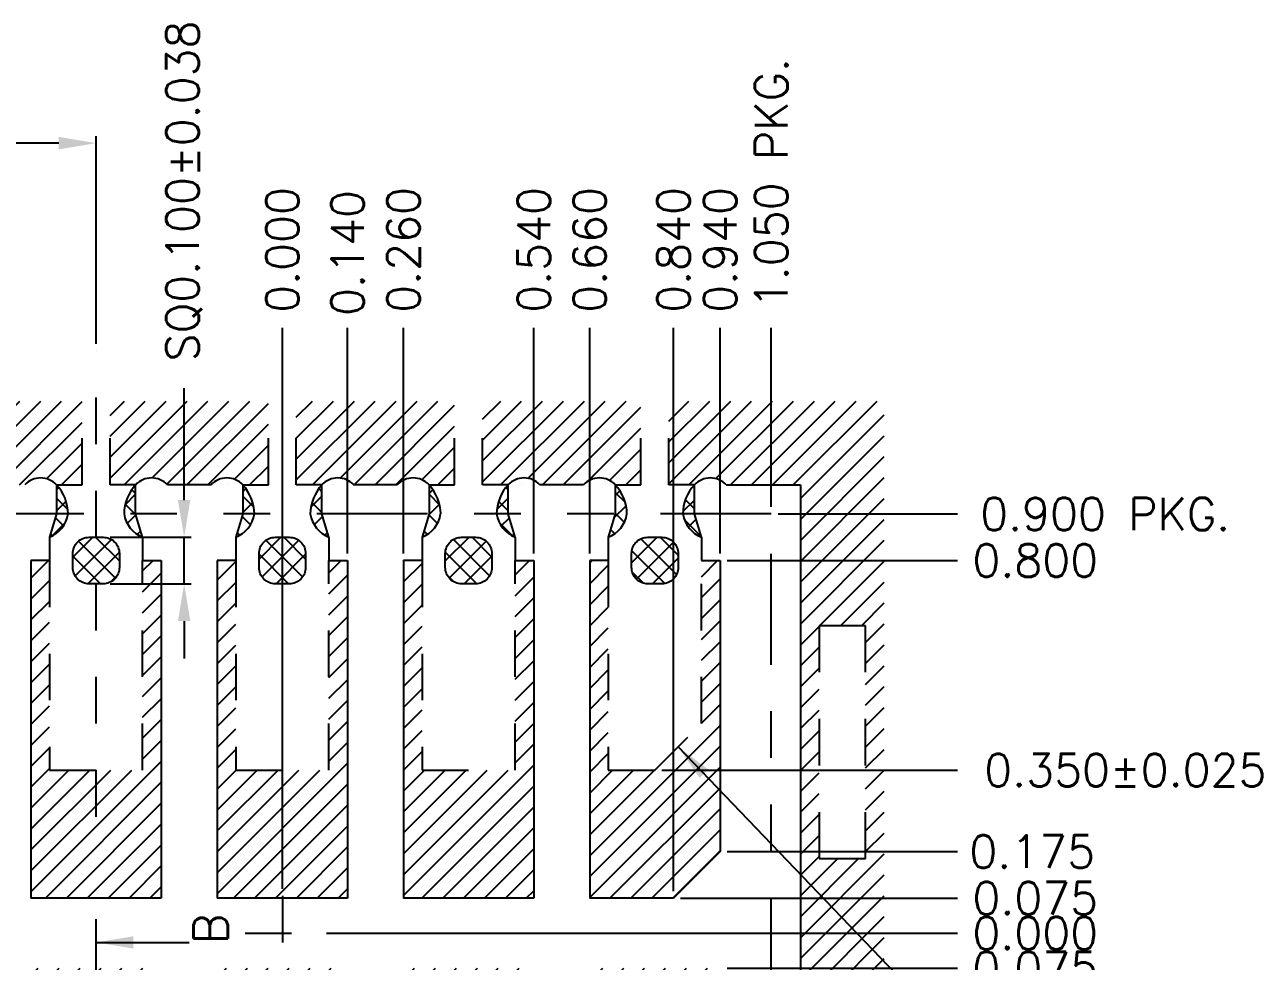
# Model space of a CAD drawing. Header units: millimetres. Extents: x 425.45 to 434.26, y 108.17 to 113.8.
# Drawn here: x 427.497 to 430.155, y 111.156 to 113.167 of the extents above; entities that cross this region are included whole.
import ezdxf

# ---------------------------------------------------------------- set-up
doc = ezdxf.new("R2010")
doc.units = ezdxf.units.MM
doc.header["$LTSCALE"] = 0.5
doc.header["$PDMODE"] = 98
for name, pattern in [('CENTER', [50.8, 31.75, -6.35, 6.35, -6.35]), ('HIDDEN', [0.375, 0.25, -0.125]), ('PHANTOM2', [31.75, 15.875, -3.175, 3.175, -3.175, 3.175, -3.175])]:
    doc.linetypes.add(name, pattern=pattern)
for name, color, linetype in [('BTM', 7, 'HIDDEN'), ('CEN', 2, 'CENTER'), ('DIM', 3, 'Continuous'), ('HEB', 4, 'Continuous'), ('HET', 6, 'Continuous'), ('PKG', 1, 'PHANTOM2')]:
    doc.layers.add(name, color=color, linetype=linetype)
doc.styles.add('ADESK1', font='romans', dxfattribs={"bigfont": 'AllInOneBig.shx'})
doc.styles.add('SIMPLEX', font='simplex.shx', dxfattribs={"bigfont": 'AllInOneBig.shx'})
doc.dimstyles.new('Standard3', dxfattribs={"dimtxt": 0.08, "dimasz": 0.08, "dimexe": 0.027, "dimexo": 0.027, "dimgap": 0.027, "dimtad": 1, "dimdec": 3, "dimlfac": 1.6, "dimrnd": 0.0005, "dimzin": 1, "dimtxsty": 'SIMPLEX', "dimcen": 0.1905, "dimclrd": 256, "dimclre": 256, "dimclrt": 256, "dimazin": 3, "dimtp": 0.03, "dimtm": 0.03, "dimtfac": 0.8, "dimtdec": 3, "dimtmove": 0, "dimatfit": 3, "dimfxl": 0.05, "dimlwd": -1, "dimlwe": -1})
doc.dimstyles.new('Standard4', dxfattribs={"dimtxt": 0.07, "dimasz": 0.08, "dimexe": 0.015, "dimexo": 0.015, "dimgap": 0.027, "dimtad": 1, "dimdec": 3, "dimrnd": 0.0005, "dimzin": 1, "dimtxsty": 'SIMPLEX', "dimcen": 0.1905, "dimclrd": 256, "dimclre": 256, "dimclrt": 256, "dimazin": 3, "dimtp": 0.03, "dimtm": 0.05, "dimtfac": 0.8, "dimtdec": 3, "dimtmove": 0, "dimatfit": 3, "dimfxl": 0.05, "dimtzin": 4, "dimlwd": -1, "dimlwe": -1})

# ---------------------------------------------------------------- blocks, each defined once
blk = doc.blocks.new('*D146')
at = {"layer": 'Defpoints', "color": 0, "ltscale": 0.1, "transparency": 16777216}
for p in [(428.0502, 111.2165), (428.1302, 111.2165), (429.5002, 111.2165)]:
    blk.add_point(p, dxfattribs=at)
at = {"layer": 'DIM', "linetype": 'ByBlock', "ltscale": 0.1, "transparency": 16777216}
blk.add_line((428.1452, 111.2165), (429.5002, 111.2165), dxfattribs=at)
at = {"layer": 'DIM', "ltscale": 0.1, "transparency": 16777216, "insert": (429.6672, 111.2165), "char_height": 0.07, "attachment_point": 5, "style": 'SIMPLEX'}
blk.add_mtext('\\A1;0.000', dxfattribs=at)
blk = doc.blocks.new('*D147')
at = {"layer": 'Defpoints', "color": 0, "ltscale": 0.1, "transparency": 16777216}
for p in [(428.0502, 112.5165), (428.0502, 111.2965), (428.0502, 111.2165)]:
    blk.add_point(p, dxfattribs=at)
at = {"layer": 'DIM', "linetype": 'ByBlock', "ltscale": 0.1, "transparency": 16777216}
blk.add_line((428.0502, 111.3115), (428.0502, 112.5165), dxfattribs=at)
at = {"layer": 'DIM', "ltscale": 0.1, "transparency": 16777216, "insert": (428.0502, 112.6835), "char_height": 0.07, "attachment_point": 5, "rotation": 90, "style": 'SIMPLEX'}
blk.add_mtext('\\A1;0.000', dxfattribs=at)
blk = doc.blocks.new('*D148')
at = {"layer": 'Defpoints', "color": 0, "transparency": 16777216}
for p in [(429.1002, 112.1165), (429.5002, 112.1165), (428.0502, 111.2165)]:
    blk.add_point(p, dxfattribs=at)
at = {"layer": 'DIM', "linetype": 'ByBlock', "transparency": 16777216}
blk.add_line((429.1152, 112.1165), (429.5002, 112.1165), dxfattribs=at)
at = {"layer": 'DIM', "color": 1, "transparency": 16777216, "insert": (429.8172, 112.1165), "char_height": 0.07, "attachment_point": 5, "style": 'SIMPLEX'}
blk.add_mtext('\\A1;0.900 PKG.', dxfattribs=at)
blk = doc.blocks.new('*D136')
at = {"layer": 'Defpoints', "color": 0, "transparency": 16777216}
for p in [(429.1002, 112.5165), (429.1002, 112.1165), (428.0502, 111.2165)]:
    blk.add_point(p, dxfattribs=at)
at = {"layer": 'DIM', "linetype": 'ByBlock', "transparency": 16777216}
blk.add_line((429.1002, 112.1315), (429.1002, 112.5165), dxfattribs=at)
at = {"layer": 'DIM', "color": 1, "transparency": 16777216, "insert": (429.1002, 112.8269), "char_height": 0.07, "attachment_point": 5, "rotation": 90, "style": 'SIMPLEX'}
blk.add_mtext('\\A1;1.050 PKG.', dxfattribs=at)
blk = doc.blocks.new('*D149')
at = {"layer": 'Defpoints', "color": 0, "ltscale": 0.1, "transparency": 16777216}
for p in [(428.9902, 111.3915), (429.5002, 111.3915), (428.0502, 111.2165)]:
    blk.add_point(p, dxfattribs=at)
at = {"layer": 'DIM', "linetype": 'ByBlock', "ltscale": 0.1, "transparency": 16777216}
blk.add_line((429.0052, 111.3915), (429.5002, 111.3915), dxfattribs=at)
at = {"layer": 'DIM', "ltscale": 0.1, "transparency": 16777216, "insert": (429.6605, 111.3915), "char_height": 0.07, "attachment_point": 5, "style": 'SIMPLEX'}
blk.add_mtext('\\A1;0.175', dxfattribs=at)
blk = doc.blocks.new('*D150')
at = {"layer": 'Defpoints', "color": 0, "ltscale": 0.1, "transparency": 16777216}
for p in [(428.9902, 112.5165), (428.9902, 112.0165), (428.0502, 111.2165)]:
    blk.add_point(p, dxfattribs=at)
at = {"layer": 'DIM', "linetype": 'ByBlock', "ltscale": 0.1, "transparency": 16777216}
blk.add_line((428.9902, 112.0315), (428.9902, 112.5165), dxfattribs=at)
at = {"layer": 'DIM', "ltscale": 0.1, "transparency": 16777216, "insert": (428.9902, 112.6835), "char_height": 0.07, "attachment_point": 5, "rotation": 90, "style": 'SIMPLEX'}
blk.add_mtext('\\A1;0.940', dxfattribs=at)
blk = doc.blocks.new('*D151')
at = {"layer": 'Defpoints', "color": 0, "ltscale": 0.1, "transparency": 16777216}
for p in [(428.8902, 112.5165), (428.8902, 111.2915), (428.0502, 111.2165)]:
    blk.add_point(p, dxfattribs=at)
at = {"layer": 'DIM', "linetype": 'ByBlock', "ltscale": 0.1, "transparency": 16777216}
blk.add_line((428.8902, 111.3065), (428.8902, 112.5165), dxfattribs=at)
at = {"layer": 'DIM', "ltscale": 0.1, "transparency": 16777216, "insert": (428.8902, 112.6835), "char_height": 0.07, "attachment_point": 5, "rotation": 90, "style": 'SIMPLEX'}
blk.add_mtext('\\A1;0.840', dxfattribs=at)
blk = doc.blocks.new('*D152')
at = {"layer": 'Defpoints', "color": 0, "ltscale": 0.1, "transparency": 16777216}
for p in [(428.7102, 112.5165), (428.7102, 112.0165), (428.0502, 111.2165)]:
    blk.add_point(p, dxfattribs=at)
at = {"layer": 'DIM', "linetype": 'ByBlock', "ltscale": 0.1, "transparency": 16777216}
blk.add_line((428.7102, 112.0315), (428.7102, 112.5165), dxfattribs=at)
at = {"layer": 'DIM', "ltscale": 0.1, "transparency": 16777216, "insert": (428.7102, 112.6835), "char_height": 0.07, "attachment_point": 5, "rotation": 90, "style": 'SIMPLEX'}
blk.add_mtext('\\A1;0.660', dxfattribs=at)
blk = doc.blocks.new('*D153')
at = {"layer": 'Defpoints', "color": 0, "ltscale": 0.1, "transparency": 16777216}
for p in [(428.5902, 112.5165), (428.5902, 112.0165), (428.0502, 111.2165)]:
    blk.add_point(p, dxfattribs=at)
at = {"layer": 'DIM', "linetype": 'ByBlock', "ltscale": 0.1, "transparency": 16777216}
blk.add_line((428.5902, 112.0315), (428.5902, 112.5165), dxfattribs=at)
at = {"layer": 'DIM', "ltscale": 0.1, "transparency": 16777216, "insert": (428.5902, 112.6835), "char_height": 0.07, "attachment_point": 5, "rotation": 90, "style": 'SIMPLEX'}
blk.add_mtext('\\A1;0.540', dxfattribs=at)
blk = doc.blocks.new('*D154')
at = {"layer": 'Defpoints', "color": 0, "ltscale": 0.1, "transparency": 16777216}
for p in [(428.3102, 112.5165), (428.3102, 112.0165), (428.0502, 111.2165)]:
    blk.add_point(p, dxfattribs=at)
at = {"layer": 'DIM', "linetype": 'ByBlock', "ltscale": 0.1, "transparency": 16777216}
blk.add_line((428.3102, 112.0315), (428.3102, 112.5165), dxfattribs=at)
at = {"layer": 'DIM', "ltscale": 0.1, "transparency": 16777216, "insert": (428.3102, 112.6835), "char_height": 0.07, "attachment_point": 5, "rotation": 90, "style": 'SIMPLEX'}
blk.add_mtext('\\A1;0.260', dxfattribs=at)
blk = doc.blocks.new('*D155')
at = {"layer": 'Defpoints', "color": 0, "ltscale": 0.1, "transparency": 16777216}
for p in [(428.1902, 112.5165), (428.1902, 112.0165), (428.0502, 111.2165)]:
    blk.add_point(p, dxfattribs=at)
at = {"layer": 'DIM', "linetype": 'ByBlock', "ltscale": 0.1, "transparency": 16777216}
blk.add_line((428.1902, 112.0315), (428.1902, 112.5165), dxfattribs=at)
at = {"layer": 'DIM', "ltscale": 0.1, "transparency": 16777216, "insert": (428.1902, 112.6769), "char_height": 0.07, "attachment_point": 5, "rotation": 90, "style": 'SIMPLEX'}
blk.add_mtext('\\A1;0.140', dxfattribs=at)
blk = doc.blocks.new('*D137')
at = {"layer": 'Defpoints', "color": 0, "ltscale": 0.1, "transparency": 16777216}
for p in [(428.9902, 112.0165), (429.5002, 112.0165), (428.0502, 111.2165)]:
    blk.add_point(p, dxfattribs=at)
at = {"layer": 'DIM', "linetype": 'ByBlock', "ltscale": 0.1, "transparency": 16777216}
blk.add_line((429.0052, 112.0165), (429.5002, 112.0165), dxfattribs=at)
at = {"layer": 'DIM', "ltscale": 0.1, "transparency": 16777216, "insert": (429.6672, 112.0165), "char_height": 0.07, "attachment_point": 5, "style": 'SIMPLEX'}
blk.add_mtext('\\A1;0.800', dxfattribs=at)
blk = doc.blocks.new('*D156')
at = {"layer": 'Defpoints', "color": 0, "ltscale": 0.1, "transparency": 16777216}
for p in [(426.6002, 111.9665), (427.2352, 111.9665), (428.0502, 111.2165)]:
    blk.add_point(p, dxfattribs=at)
at = {"layer": 'DIM', "linetype": 'ByBlock', "ltscale": 0.1, "transparency": 16777216}
blk.add_line((427.2202, 111.9665), (426.6002, 111.9665), dxfattribs=at)
at = {"layer": 'DIM', "ltscale": 0.1, "transparency": 16777216, "insert": (426.2398, 111.9665), "char_height": 0.07, "attachment_point": 5, "style": 'SIMPLEX'}
blk.add_mtext('\\A1;0.750%%P0.030', dxfattribs=at)
blk = doc.blocks.new('*D157')
at = {"layer": 'Defpoints', "color": 0, "ltscale": 0.1, "transparency": 16777216}
for p in [(426.9377, 112.5165), (426.9377, 112.179), (428.0502, 111.2165)]:
    blk.add_point(p, dxfattribs=at)
at = {"layer": 'DIM', "linetype": 'ByBlock', "ltscale": 0.1, "transparency": 16777216}
blk.add_line((426.9377, 112.194), (426.9377, 112.5165), dxfattribs=at)
at = {"layer": 'DIM', "ltscale": 0.1, "transparency": 16777216, "insert": (426.9377, 112.6635), "char_height": 0.07, "attachment_point": 5, "rotation": 90, "style": 'SIMPLEX'}
blk.add_mtext('\\A1;1.113', dxfattribs=at)
blk = doc.blocks.new('*D138')
at = {"layer": 'Defpoints', "color": 0, "ltscale": 0.1, "transparency": 16777216}
for p in [(426.6002, 112.179), (426.9377, 112.179), (428.0502, 111.2165)]:
    blk.add_point(p, dxfattribs=at)
at = {"layer": 'DIM', "linetype": 'ByBlock', "ltscale": 0.1, "transparency": 16777216}
blk.add_line((426.9227, 112.179), (426.6002, 112.179), dxfattribs=at)
at = {"layer": 'DIM', "ltscale": 0.1, "transparency": 16777216, "insert": (426.4332, 112.179), "char_height": 0.07, "attachment_point": 5, "style": 'SIMPLEX'}
blk.add_mtext('\\A1;0.963', dxfattribs=at)
blk = doc.blocks.new('*D158')
at = {"layer": 'Defpoints', "color": 0, "ltscale": 0.1, "transparency": 16777216}
for p in [(426.6002, 112.0665), (427.1502, 112.0665), (428.0502, 111.2165)]:
    blk.add_point(p, dxfattribs=at)
at = {"layer": 'DIM', "linetype": 'ByBlock', "ltscale": 0.1, "transparency": 16777216}
blk.add_line((427.1352, 112.0665), (426.6002, 112.0665), dxfattribs=at)
at = {"layer": 'DIM', "ltscale": 0.1, "transparency": 16777216, "insert": (426.4332, 112.0665), "char_height": 0.07, "attachment_point": 5, "style": 'SIMPLEX'}
blk.add_mtext('\\A1;0.850', dxfattribs=at)
blk = doc.blocks.new('*D159')
at = {"layer": 'Defpoints', "color": 0, "ltscale": 0.1, "transparency": 16777216}
for p in [(428.8502, 111.5665), (429.5002, 111.5665), (428.0502, 111.2165)]:
    blk.add_point(p, dxfattribs=at)
at = {"layer": 'DIM', "linetype": 'ByBlock', "ltscale": 0.1, "transparency": 16777216}
blk.add_line((428.8652, 111.5665), (429.5002, 111.5665), dxfattribs=at)
at = {"layer": 'DIM', "ltscale": 0.1, "transparency": 16777216, "insert": (429.8605, 111.5665), "char_height": 0.07, "attachment_point": 5, "style": 'SIMPLEX'}
blk.add_mtext('\\A1;0.350%%P0.025', dxfattribs=at)
blk = doc.blocks.new('*D160')
at = {"layer": 'Defpoints', "color": 0, "ltscale": 0.1, "transparency": 16777216}
for p in [(428.0502, 111.2165), (428.9502, 110.8665), (429.5002, 110.8665)]:
    blk.add_point(p, dxfattribs=at)
at = {"layer": 'DIM', "linetype": 'ByBlock', "ltscale": 0.1, "transparency": 16777216}
blk.add_line((428.9652, 110.8665), (429.5002, 110.8665), dxfattribs=at)
at = {"layer": 'DIM', "ltscale": 0.1, "transparency": 16777216, "insert": (429.8605, 110.8665), "char_height": 0.07, "attachment_point": 5, "style": 'SIMPLEX'}
blk.add_mtext('\\A1;0.350%%P0.025', dxfattribs=at)
blk = doc.blocks.new('*D161')
at = {"layer": 'Defpoints', "color": 0, "ltscale": 0.1, "transparency": 16777216}
for p in [(428.8902, 111.2915), (429.5002, 111.2915), (428.0502, 111.2165)]:
    blk.add_point(p, dxfattribs=at)
at = {"layer": 'DIM', "linetype": 'ByBlock', "ltscale": 0.1, "transparency": 16777216}
blk.add_line((428.9052, 111.2915), (429.5002, 111.2915), dxfattribs=at)
at = {"layer": 'DIM', "ltscale": 0.1, "transparency": 16777216, "insert": (429.6672, 111.2915), "char_height": 0.07, "attachment_point": 5, "style": 'SIMPLEX'}
blk.add_mtext('\\A1;0.075', dxfattribs=at)
blk = doc.blocks.new('*D162')
at = {"layer": 'Defpoints', "color": 0, "ltscale": 0.1, "transparency": 16777216}
for p in [(428.0502, 111.2165), (428.9902, 111.1415), (429.5002, 111.1415)]:
    blk.add_point(p, dxfattribs=at)
at = {"layer": 'DIM', "linetype": 'ByBlock', "ltscale": 0.1, "transparency": 16777216}
blk.add_line((429.0052, 111.1415), (429.5002, 111.1415), dxfattribs=at)
at = {"layer": 'DIM', "ltscale": 0.1, "transparency": 16777216, "insert": (429.6672, 111.1415), "char_height": 0.07, "attachment_point": 5, "style": 'SIMPLEX'}
blk.add_mtext('\\A1;0.075', dxfattribs=at)
blk = doc.blocks.new('*D163')
at = {"layer": 'Defpoints', "color": 0, "ltscale": 0.1, "transparency": 16777216}
for p in [(428.0502, 111.2165), (426.6002, 111.0565), (426.7977, 111.0565)]:
    blk.add_point(p, dxfattribs=at)
at = {"layer": 'DIM', "linetype": 'ByBlock', "ltscale": 0.1, "transparency": 16777216}
blk.add_line((426.7827, 111.0565), (426.6002, 111.0565), dxfattribs=at)
at = {"layer": 'DIM', "ltscale": 0.1, "transparency": 16777216, "insert": (426.4398, 111.0565), "char_height": 0.07, "attachment_point": 5, "style": 'SIMPLEX'}
blk.add_mtext('\\A1;0.160', dxfattribs=at)
blk = doc.blocks.new('*D164')
at = {"layer": 'Defpoints', "color": 0, "ltscale": 0.1, "transparency": 16777216}
for p in [(428.0502, 111.2165), (426.6002, 110.5565), (426.7977, 110.5565)]:
    blk.add_point(p, dxfattribs=at)
at = {"layer": 'DIM', "linetype": 'ByBlock', "ltscale": 0.1, "transparency": 16777216}
blk.add_line((426.7827, 110.5565), (426.6002, 110.5565), dxfattribs=at)
at = {"layer": 'DIM', "ltscale": 0.1, "transparency": 16777216, "insert": (426.4332, 110.5565), "char_height": 0.07, "attachment_point": 5, "style": 'SIMPLEX'}
blk.add_mtext('\\A1;0.660', dxfattribs=at)
blk = doc.blocks.new('*D135')
at = {"layer": 'Defpoints', "color": 0, "ltscale": 0.1, "transparency": 16777216}
for p in [(428.0502, 111.2165), (426.7977, 110.5565), (426.7977, 109.9165)]:
    blk.add_point(p, dxfattribs=at)
at = {"layer": 'DIM', "linetype": 'ByBlock', "ltscale": 0.1, "transparency": 16777216}
blk.add_line((426.7977, 110.5415), (426.7977, 109.9165), dxfattribs=at)
at = {"layer": 'DIM', "ltscale": 0.1, "transparency": 16777216, "insert": (426.7977, 109.7562), "char_height": 0.07, "attachment_point": 5, "rotation": 90, "style": 'SIMPLEX'}
blk.add_mtext('\\A1;1.253', dxfattribs=at)
blk = doc.blocks.new('*D139')
at = {"layer": 'Defpoints', "color": 0, "ltscale": 0.1, "transparency": 16777216}
for p in [(428.0502, 111.2165), (426.8977, 110.5565), (426.8977, 109.9165)]:
    blk.add_point(p, dxfattribs=at)
at = {"layer": 'DIM', "linetype": 'ByBlock', "ltscale": 0.1, "transparency": 16777216}
blk.add_line((426.8977, 110.5415), (426.8977, 109.9165), dxfattribs=at)
at = {"layer": 'DIM', "ltscale": 0.1, "transparency": 16777216, "insert": (426.8977, 109.7629), "char_height": 0.07, "attachment_point": 5, "rotation": 90, "style": 'SIMPLEX'}
blk.add_mtext('\\A1;1.153', dxfattribs=at)
blk = doc.blocks.new('*D140')
at = {"layer": 'Defpoints', "color": 0, "ltscale": 0.1, "transparency": 16777216}
for p in [(427.2502, 112.9128), (427.2502, 112.4665), (427.6502, 112.4665)]:
    blk.add_point(p, dxfattribs=at)
at = {"layer": 'DIM', "linetype": 'ByBlock', "ltscale": 0.1, "transparency": 16777216}
for p, q in [((427.2502, 112.4815), (427.2502, 112.9278)), ((427.6502, 112.4815), (427.6502, 112.9278)), ((427.2502, 112.9128), (427.1702, 112.9128)), ((427.5702, 112.9128), (427.3302, 112.9128))]:
    blk.add_line(p, q, dxfattribs=at)
at = {"layer": 'DIM', "ltscale": 0.1, "transparency": 16777216}
for points in [[(427.3302, 112.9261), (427.3302, 112.8994), (427.2502, 112.9128)], [(427.5702, 112.9261), (427.5702, 112.8994), (427.6502, 112.9128)]]:
    blk.add_solid(points, dxfattribs=at)
at = {"layer": 'DIM', "ltscale": 0.1, "transparency": 16777216, "insert": (426.8098, 112.9128), "char_height": 0.07, "attachment_point": 5, "style": 'SIMPLEX'}
blk.add_mtext('\\A1;0.400%%P0.025', dxfattribs=at)
blk = doc.blocks.new('*D145')
at = {"layer": 'Defpoints', "color": 0, "ltscale": 0.1, "transparency": 16777216}
for p in [(427.6652, 112.0665), (427.8393, 112.0665), (427.6652, 111.9665)]:
    blk.add_point(p, dxfattribs=at)
at = {"layer": 'DIM', "linetype": 'ByBlock', "ltscale": 0.1, "transparency": 16777216}
for p, q in [((427.8393, 112.1465), (427.8393, 112.3863)), ((427.6802, 112.0665), (427.8543, 112.0665)), ((427.8393, 111.9665), (427.8393, 112.0665)), ((427.6802, 111.9665), (427.8543, 111.9665)), ((427.8393, 111.8865), (427.8393, 111.8065))]:
    blk.add_line(p, q, dxfattribs=at)
at = {"layer": 'DIM', "ltscale": 0.1, "transparency": 16777216}
for points in [[(427.826, 112.1465), (427.8526, 112.1465), (427.8393, 112.0665)], [(427.826, 111.8865), (427.8526, 111.8865), (427.8393, 111.9665)]]:
    blk.add_solid(points, dxfattribs=at)
at = {"layer": 'DIM', "ltscale": 0.1, "transparency": 16777216, "insert": (427.8393, 112.81), "char_height": 0.07, "attachment_point": 5, "rotation": 90, "style": 'SIMPLEX'}
blk.add_mtext('\\A1;SQ0.100%%P0.038', dxfattribs=at)

msp = doc.modelspace()

# ---------------------------------------------------------------- hatches: boundary and pattern name
at = {"layer": 'HEB', "linetype": 'Continuous'}
h = msp.add_hatch(dxfattribs=at)
h.set_pattern_fill('ANSI31', color=4, scale=0.01)
h.set_pattern_definition([(45, (428.05018, 111.216538), (-0.02245064, 0.02245064), [])])
edge = h.paths.add_edge_path()
edge.add_line((428.8202, 110.074), (428.8202, 110.254))
edge.add_line((428.8202, 110.254), (428.7652, 110.254))
edge.add_arc((428.7311, 110.2853), 0.0462, 222.4874, 317.5126, ccw=False)
edge.add_line((428.697, 110.254), (428.6033, 110.254))
edge.add_arc((428.5693, 110.2853), 0.0462, 222.4874, 317.5126, ccw=False)
edge.add_line((428.5352, 110.254), (428.4802, 110.254))
edge.add_line((428.4802, 110.254), (428.4802, 110.074))
edge.add_line((428.4802, 110.074), (428.8202, 110.074))
edge = h.paths.add_edge_path()
edge.add_line((427.6202, 110.074), (427.6202, 110.254))
edge.add_line((427.6202, 110.254), (427.5652, 110.254))
edge.add_arc((427.5311, 110.2853), 0.0462, 222.4874, 317.5126, ccw=False)
edge.add_line((427.497, 110.254), (427.4033, 110.254))
edge.add_arc((427.3693, 110.2853), 0.0462, 222.4874, 317.5126, ccw=False)
edge.add_line((427.3352, 110.254), (427.2802, 110.254))
edge.add_line((427.2802, 110.254), (427.2802, 110.074))
edge.add_line((427.2802, 110.074), (427.6202, 110.074))
edge = h.paths.add_edge_path()
edge.add_line((428.0202, 110.074), (428.0202, 110.254))
edge.add_line((428.0202, 110.254), (427.9652, 110.254))
edge.add_arc((427.9311, 110.2853), 0.0462, 222.4874, 317.5126, ccw=False)
edge.add_line((427.897, 110.254), (427.8033, 110.254))
edge.add_arc((427.7693, 110.2853), 0.0462, 222.4874, 317.5126, ccw=False)
edge.add_line((427.7352, 110.254), (427.6802, 110.254))
edge.add_line((427.6802, 110.254), (427.6802, 110.074))
edge.add_line((427.6802, 110.074), (428.0202, 110.074))
edge = h.paths.add_edge_path()
edge.add_line((428.4202, 110.074), (428.4202, 110.254))
edge.add_line((428.4202, 110.254), (428.3652, 110.254))
edge.add_arc((428.3311, 110.2853), 0.0462, 222.4874, 317.5126, ccw=False)
edge.add_line((428.297, 110.254), (428.2033, 110.254))
edge.add_arc((428.1693, 110.2853), 0.0462, 222.4874, 317.5126, ccw=False)
edge.add_line((428.1352, 110.254), (428.0802, 110.254))
edge.add_line((428.0802, 110.254), (428.0802, 110.074))
edge.add_line((428.0802, 110.074), (428.4202, 110.074))
edge = h.paths.add_edge_path()
edge.add_line((429.3427, 110.074), (429.3427, 112.359))
edge.add_line((429.3427, 112.359), (428.8802, 112.359))
edge.add_line((428.8802, 112.359), (428.8802, 112.179))
edge.add_line((428.8802, 112.179), (428.9352, 112.179))
edge.add_arc((428.9693, 112.1478), 0.0462, 42.4874, 137.5126, ccw=False)
edge.add_line((429.0033, 112.179), (429.1627, 112.179))
edge.add_line((429.1627, 112.179), (429.1627, 110.254))
edge.add_line((429.1627, 110.254), (429.0033, 110.254))
edge.add_arc((428.9693, 110.2853), 0.0462, 222.4874, 317.5126, ccw=False)
edge.add_line((428.9352, 110.254), (428.8802, 110.254))
edge.add_line((428.8802, 110.254), (428.8802, 110.074))
edge.add_line((428.8802, 110.074), (429.3427, 110.074))
h.paths.add_polyline_path([(429.3027, 111.8765), (429.3027, 111.3765), (429.2027, 111.3765), (429.2027, 111.8765)], flags=16)
h.paths.add_polyline_path([(429.3027, 111.0565), (429.3027, 110.5565), (429.2027, 110.5565), (429.2027, 111.0565)], flags=16)
edge = h.paths.add_edge_path()
edge.add_arc((428.7311, 112.1478), 0.0462, 42.4874, 137.5126, ccw=False)
edge.add_line((428.7652, 112.179), (428.8202, 112.179))
edge.add_line((428.8202, 112.179), (428.8202, 112.359))
edge.add_line((428.8202, 112.359), (428.4802, 112.359))
edge.add_line((428.4802, 112.359), (428.4802, 112.179))
edge.add_line((428.4802, 112.179), (428.5352, 112.179))
edge.add_arc((428.5693, 112.1478), 0.0462, 42.4874, 137.5126, ccw=False)
edge.add_line((428.6033, 112.179), (428.697, 112.179))
edge = h.paths.add_edge_path()
edge.add_arc((428.3311, 112.1478), 0.0462, 42.4874, 137.5126, ccw=False)
edge.add_line((428.3652, 112.179), (428.4202, 112.179))
edge.add_line((428.4202, 112.179), (428.4202, 112.359))
edge.add_line((428.4202, 112.359), (428.0802, 112.359))
edge.add_line((428.0802, 112.359), (428.0802, 112.179))
edge.add_line((428.0802, 112.179), (428.1352, 112.179))
edge.add_arc((428.1693, 112.1478), 0.0462, 42.4874, 137.5126, ccw=False)
edge.add_line((428.2033, 112.179), (428.297, 112.179))
edge = h.paths.add_edge_path()
edge.add_arc((427.9311, 112.1478), 0.0462, 42.4874, 137.5126, ccw=False)
edge.add_line((427.9652, 112.179), (428.0202, 112.179))
edge.add_line((428.0202, 112.179), (428.0202, 112.359))
edge.add_line((428.0202, 112.359), (427.6802, 112.359))
edge.add_line((427.6802, 112.359), (427.6802, 112.179))
edge.add_line((427.6802, 112.179), (427.7352, 112.179))
edge.add_arc((427.7693, 112.1478), 0.0462, 42.4874, 137.5126, ccw=False)
edge.add_line((427.8033, 112.179), (427.897, 112.179))
edge = h.paths.add_edge_path()
edge.add_arc((427.5311, 112.1478), 0.0462, 42.4874, 137.5126, ccw=False)
edge.add_line((427.5652, 112.179), (427.6202, 112.179))
edge.add_line((427.6202, 112.179), (427.6202, 112.359))
edge.add_line((427.6202, 112.359), (427.2802, 112.359))
edge.add_line((427.2802, 112.359), (427.2802, 112.179))
edge.add_line((427.2802, 112.179), (427.3352, 112.179))
edge.add_arc((427.3693, 112.1478), 0.0462, 42.4874, 137.5126, ccw=False)
edge.add_line((427.4033, 112.179), (427.497, 112.179))
edge = h.paths.add_edge_path()
edge.add_line((427.1652, 112.179), (427.2202, 112.179))
edge.add_line((427.2202, 112.179), (427.2202, 112.359))
edge.add_line((427.2202, 112.359), (426.7577, 112.359))
edge.add_line((426.7577, 112.359), (426.7577, 110.074))
edge.add_line((426.7577, 110.074), (427.2202, 110.074))
edge.add_line((427.2202, 110.074), (427.2202, 110.254))
edge.add_line((427.2202, 110.254), (427.1652, 110.254))
edge.add_arc((427.1311, 110.2853), 0.0462, 222.4874, 317.5126, ccw=False)
edge.add_line((427.097, 110.254), (426.9377, 110.254))
edge.add_line((426.9377, 110.254), (426.9377, 112.179))
edge.add_line((426.9377, 112.179), (427.097, 112.179))
edge.add_arc((427.1311, 112.1478), 0.0462, 42.4874, 137.5126, ccw=False)
h.paths.add_polyline_path([(426.8977, 111.8765), (426.8977, 111.3765), (426.7977, 111.3765), (426.7977, 111.8765)], flags=16)
h.paths.add_polyline_path([(426.8977, 111.0565), (426.8977, 110.5565), (426.7977, 110.5565), (426.7977, 111.0565)], flags=16)
h.paths.add_polyline_path([(428.8902, 111.2915), (428.9902, 111.3915), (428.9902, 112.0165), (428.9502, 112.0165), (428.9502, 111.6665), (428.8502, 111.5665), (428.7502, 111.5665), (428.7502, 112.0165), (428.7102, 112.0165), (428.7102, 111.2915)])
h.paths.add_polyline_path([(428.5902, 111.2915), (428.5902, 112.0165), (428.5502, 112.0165), (428.5502, 111.5665), (428.3502, 111.5665), (428.3502, 112.0165), (428.3102, 112.0165), (428.3102, 111.2915)])
h.paths.add_polyline_path([(428.1902, 111.2915), (428.1902, 112.0165), (428.1502, 112.0165), (428.1502, 111.5665), (427.9502, 111.5665), (427.9502, 112.0165), (427.9102, 112.0165), (427.9102, 111.2915)])
h.paths.add_polyline_path([(427.7902, 111.2915), (427.7902, 112.0165), (427.7502, 112.0165), (427.7502, 111.5665), (427.5502, 111.5665), (427.5502, 112.0165), (427.5102, 112.0165), (427.5102, 111.2915)])
h.paths.add_polyline_path([(427.3902, 111.2915), (427.3902, 112.0165), (427.3502, 112.0165), (427.3502, 111.5665), (427.1502, 111.5665), (427.1502, 112.0165), (427.1102, 112.0165), (427.1102, 111.2915)])
h.paths.add_polyline_path([(427.3502, 110.8665), (427.3502, 110.4165), (427.3902, 110.4165), (427.3902, 111.1415), (427.1102, 111.1415), (427.1102, 110.4165), (427.1502, 110.4165), (427.1502, 110.8665)])
h.paths.add_polyline_path([(427.7502, 110.8665), (427.7502, 110.4165), (427.7902, 110.4165), (427.7902, 111.1415), (427.5102, 111.1415), (427.5102, 110.4165), (427.5502, 110.4165), (427.5502, 110.8665)])
h.paths.add_polyline_path([(428.1502, 110.8665), (428.1502, 110.4165), (428.1902, 110.4165), (428.1902, 111.1415), (427.9102, 111.1415), (427.9102, 110.4165), (427.9502, 110.4165), (427.9502, 110.8665)])
h.paths.add_polyline_path([(428.5502, 110.8665), (428.5502, 110.4165), (428.5902, 110.4165), (428.5902, 111.1415), (428.3102, 111.1415), (428.3102, 110.4165), (428.3502, 110.4165), (428.3502, 110.8665)])
h.paths.add_polyline_path([(428.9502, 110.8665), (428.9502, 110.4165), (428.9902, 110.4165), (428.9902, 111.1415), (428.7102, 111.1415), (428.7102, 110.4165), (428.7502, 110.4165), (428.7502, 110.8665)])
at = {"layer": 'HET'}
h = msp.add_hatch(dxfattribs=at)
h.set_pattern_fill('ANSI37', color=256, scale=0.01)
h.set_pattern_definition([(45, (428.05018, 111.216538), (-0.02245064, 0.02245064), []), (135, (428.05018, 111.216538), (-0.02245064, -0.02245064), [])])
h.paths.add_polyline_path([(428.9102, 112.1165, 0.262663), (428.9502, 112.0665), (428.9352, 112.1165), (428.9352, 112.179, 0.185725)])
h.paths.add_polyline_path([(428.9002, 112.0315, 0.414214), (428.8652, 112.0665), (428.8352, 112.0665, 0.414214), (428.8002, 112.0315), (428.8002, 112.0015, 0.414214), (428.8352, 111.9665), (428.8652, 111.9665, 0.414214), (428.9002, 112.0015)])
h.paths.add_polyline_path([(428.7902, 112.1165, 0.185725), (428.7652, 112.179), (428.7652, 112.1165), (428.7502, 112.0665, 0.262663)])
h.paths.add_polyline_path([(428.5502, 112.0665), (428.5352, 112.1165), (428.5352, 112.179, 0.185725), (428.5102, 112.1165, 0.262663)])
h.paths.add_polyline_path([(428.5002, 112.0315, 0.414214), (428.4652, 112.0665), (428.4352, 112.0665, 0.414214), (428.4002, 112.0315), (428.4002, 112.0015, 0.414214), (428.4352, 111.9665), (428.4652, 111.9665, 0.414214), (428.5002, 112.0015)])
h.paths.add_polyline_path([(428.3902, 112.1165, 0.185725), (428.3652, 112.179), (428.3652, 112.1165), (428.3502, 112.0665, 0.262663)])
h.paths.add_polyline_path([(428.1502, 112.0665), (428.1352, 112.1165), (428.1352, 112.179, 0.185725), (428.1102, 112.1165, 0.262663)])
h.paths.add_polyline_path([(428.1002, 112.0315, 0.414214), (428.0652, 112.0665), (428.0352, 112.0665, 0.414214), (428.0002, 112.0315), (428.0002, 112.0015, 0.414214), (428.0352, 111.9665), (428.0652, 111.9665, 0.414214), (428.1002, 112.0015)])
h.paths.add_polyline_path([(427.9902, 112.1165, 0.185725), (427.9652, 112.179), (427.9652, 112.1165), (427.9502, 112.0665, 0.262663)])
h.paths.add_polyline_path([(427.7502, 112.0665), (427.7352, 112.1165), (427.7352, 112.179, 0.185725), (427.7102, 112.1165, 0.262663)])
h.paths.add_polyline_path([(427.7002, 112.0315, 0.414214), (427.6652, 112.0665), (427.6352, 112.0665, 0.414214), (427.6002, 112.0315), (427.6002, 112.0015, 0.414214), (427.6352, 111.9665), (427.6652, 111.9665, 0.414214), (427.7002, 112.0015)])
h.paths.add_polyline_path([(427.5902, 112.1165, 0.185725), (427.5652, 112.179), (427.5652, 112.1165), (427.5502, 112.0665, 0.262663)])
h.paths.add_polyline_path([(427.3502, 112.0665), (427.3352, 112.1165), (427.3352, 112.179, 0.185725), (427.3102, 112.1165, 0.262663)])
h.paths.add_polyline_path([(427.3002, 112.0315, 0.414214), (427.2652, 112.0665), (427.2352, 112.0665, 0.414214), (427.2002, 112.0315), (427.2002, 112.0015, 0.414214), (427.2352, 111.9665), (427.2652, 111.9665, 0.414214), (427.3002, 112.0015)])
h.paths.add_polyline_path([(427.1902, 112.1165, 0.185725), (427.1652, 112.179), (427.1652, 112.1165), (427.1502, 112.0665, 0.262663)])
h.paths.add_polyline_path([(427.1502, 110.3665), (427.1652, 110.3165), (427.1652, 110.254, 0.185725), (427.1902, 110.3165, 0.262663)])
h.paths.add_polyline_path([(427.2352, 110.4665, 0.414214), (427.2002, 110.4315), (427.2002, 110.4015, 0.414214), (427.2352, 110.3665), (427.2652, 110.3665, 0.414214), (427.3002, 110.4015), (427.3002, 110.4315, 0.414214), (427.2652, 110.4665)])
h.paths.add_polyline_path([(427.3102, 110.3165, 0.185725), (427.3352, 110.254), (427.3352, 110.3165), (427.3502, 110.3665, 0.262663)])
h.paths.add_polyline_path([(427.5502, 110.3665), (427.5652, 110.3165), (427.5652, 110.254, 0.185725), (427.5902, 110.3165, 0.262663)])
h.paths.add_polyline_path([(427.6002, 110.4015, 0.414214), (427.6352, 110.3665), (427.6652, 110.3665, 0.414214), (427.7002, 110.4015), (427.7002, 110.4315, 0.414214), (427.6652, 110.4665), (427.6352, 110.4665, 0.414214), (427.6002, 110.4315)])
h.paths.add_polyline_path([(427.7102, 110.3165, 0.185725), (427.7352, 110.254), (427.7352, 110.3165), (427.7502, 110.3665, 0.262663)])
h.paths.add_polyline_path([(427.9502, 110.3665), (427.9652, 110.3165), (427.9652, 110.254, 0.185725), (427.9902, 110.3165, 0.262663)])
h.paths.add_polyline_path([(428.0002, 110.4015, 0.414214), (428.0352, 110.3665), (428.0652, 110.3665, 0.414214), (428.1002, 110.4015), (428.1002, 110.4315, 0.414214), (428.0652, 110.4665), (428.0352, 110.4665, 0.414214), (428.0002, 110.4315)])
h.paths.add_polyline_path([(428.1102, 110.3165, 0.185725), (428.1352, 110.254), (428.1352, 110.3165), (428.1502, 110.3665, 0.262663)])
h.paths.add_polyline_path([(428.3502, 110.3665), (428.3652, 110.3165), (428.3652, 110.254, 0.185725), (428.3902, 110.3165, 0.262663)])
h.paths.add_polyline_path([(428.4002, 110.4015, 0.414214), (428.4352, 110.3665), (428.4652, 110.3665, 0.414214), (428.5002, 110.4015), (428.5002, 110.4315, 0.414214), (428.4652, 110.4665), (428.4352, 110.4665, 0.414214), (428.4002, 110.4315)])
h.paths.add_polyline_path([(428.5102, 110.3165, 0.185725), (428.5352, 110.254), (428.5352, 110.3165), (428.5502, 110.3665, 0.262663)])
h.paths.add_polyline_path([(428.7502, 110.3665), (428.7652, 110.3165), (428.7652, 110.254, 0.185725), (428.7902, 110.3165, 0.262663)])
h.paths.add_polyline_path([(428.8002, 110.4015, 0.414214), (428.8352, 110.3665), (428.8652, 110.3665, 0.414214), (428.9002, 110.4015), (428.9002, 110.4315, 0.414214), (428.8652, 110.4665), (428.8352, 110.4665, 0.414214), (428.8002, 110.4315)])
h.paths.add_polyline_path([(428.9102, 110.3165, 0.185725), (428.9352, 110.254), (428.9352, 110.3165), (428.9502, 110.3665, 0.262663)])

# ---------------------------------------------------------------- linework, layer by layer
at = {"ltscale": 0.1}
for p, q in [((427.5652, 112.179), (427.5652, 112.1165)), ((427.7352, 112.1165), (427.7352, 112.179)), ((427.897, 112.179), (427.8033, 112.179)), ((427.9652, 112.179), (427.9652, 112.1165)), ((428.1352, 112.1165), (428.1352, 112.179)), ((428.297, 112.179), (428.2033, 112.179)), ((428.3652, 112.179), (428.3652, 112.1165)), ((428.5352, 112.1165), (428.5352, 112.179)), ((428.697, 112.179), (428.6033, 112.179)), ((428.7652, 112.179), (428.7652, 112.1165)), ((428.9352, 112.1165), (428.9352, 112.179)), ((429.0033, 112.179), (429.1627, 112.179)), ((429.1627, 112.179), (429.1627, 110.254)), ((427.7502, 112.0665), (427.7502, 112.0165)), ((428.1502, 112.0665), (428.1502, 112.0165)), ((428.5502, 112.0665), (428.5502, 112.0165)), ((428.9502, 112.0665), (428.9502, 112.0165)), ((427.5102, 112.0165), (427.5102, 111.2915)), ((427.7502, 112.0165), (427.7902, 112.0165)), ((427.7902, 112.0165), (427.7902, 111.2915)), ((427.9102, 112.0165), (427.9102, 111.2915)), ((428.1502, 112.0165), (428.1902, 112.0165)), ((428.1902, 112.0165), (428.1902, 111.2915)), ((428.3102, 112.0165), (428.3102, 111.2915)), ((428.5502, 112.0165), (428.5902, 112.0165)), ((428.5902, 112.0165), (428.5902, 111.2915)), ((428.7102, 112.0165), (428.7102, 111.2915)), ((428.9502, 112.0165), (428.9902, 112.0165)), ((428.9902, 112.0165), (428.9902, 111.3915)), ((428.9902, 111.3915), (428.8902, 111.2915)), ((427.7902, 111.2915), (427.5102, 111.2915)), ((428.1902, 111.2915), (427.9102, 111.2915)), ((428.5902, 111.2915), (428.3102, 111.2915)), ((428.8902, 111.2915), (428.7102, 111.2915))]:
    msp.add_line(p, q, dxfattribs=at)
for p, q in [((427.5502, 112.0665), (427.5502, 112.0165)), ((427.9502, 112.0665), (427.9502, 112.0165)), ((428.3502, 112.0665), (428.3502, 112.0165)), ((428.7502, 112.0665), (428.7502, 112.0165)), ((427.5502, 112.0165), (427.5102, 112.0165)), ((427.9502, 112.0165), (427.9102, 112.0165)), ((428.3502, 112.0165), (428.3102, 112.0165)), ((428.7502, 112.0165), (428.7102, 112.0165))]:
    msp.add_line(p, q)
for points in [[(427.5652, 112.1165), (427.5502, 112.0665)], [(427.7502, 112.0665), (427.7352, 112.1165)], [(427.9652, 112.1165), (427.9502, 112.0665)], [(428.1502, 112.0665), (428.1352, 112.1165)], [(428.3652, 112.1165), (428.3502, 112.0665)], [(428.5502, 112.0665), (428.5352, 112.1165)], [(428.7652, 112.1165), (428.7502, 112.0665)], [(428.9502, 112.0665), (428.9352, 112.1165)]]:
    msp.add_lwpolyline(points, dxfattribs=at)
for points in [[(427.7002, 112.0315), (427.7002, 112.0015, -0.414214), (427.6652, 111.9665), (427.6352, 111.9665, -0.414214), (427.6002, 112.0015), (427.6002, 112.0315, -0.414214), (427.6352, 112.0665), (427.6652, 112.0665, -0.414214)], [(428.1002, 112.0315), (428.1002, 112.0015, -0.414214), (428.0652, 111.9665), (428.0352, 111.9665, -0.414214), (428.0002, 112.0015), (428.0002, 112.0315, -0.414214), (428.0352, 112.0665), (428.0652, 112.0665, -0.414214)], [(428.5002, 112.0315), (428.5002, 112.0015, -0.414214), (428.4652, 111.9665), (428.4352, 111.9665, -0.414214), (428.4002, 112.0015), (428.4002, 112.0315, -0.414214), (428.4352, 112.0665), (428.4652, 112.0665, -0.414214)], [(428.9002, 112.0315), (428.9002, 112.0015, -0.414214), (428.8652, 111.9665), (428.8352, 111.9665, -0.414214), (428.8002, 112.0015), (428.8002, 112.0315, -0.414214), (428.8352, 112.0665), (428.8652, 112.0665, -0.414214)]]:
    msp.add_lwpolyline(points, format="xyb", close=True, dxfattribs=at)
for centre in [(427.5311, 112.1478), (427.7693, 112.1478), (427.9311, 112.1478), (428.1693, 112.1478), (428.3311, 112.1478), (428.5693, 112.1478), (428.7311, 112.1478), (428.9693, 112.1478)]:
    msp.add_arc(centre, 0.0462, 42.4874, 137.5126, dxfattribs=at)
at = {"color": 0, "ltscale": 0.1}
for centre, radius, start, end in [((427.4965, 112.1153), 0.0937, 0.7587, 42.8441), ((427.8039, 112.1153), 0.0937, 137.1559, 179.2413), ((427.8965, 112.1153), 0.0937, 0.7587, 42.8441), ((428.2039, 112.1153), 0.0937, 137.1559, 179.2413), ((428.2965, 112.1153), 0.0937, 0.7587, 42.8441), ((428.6039, 112.1153), 0.0937, 137.1559, 179.2413), ((428.6965, 112.1153), 0.0937, 0.7587, 42.8441), ((429.0039, 112.1153), 0.0937, 137.1559, 179.2413), ((427.5259, 112.127), 0.0651, 291.9061, 350.7743), ((427.7745, 112.127), 0.0651, 189.2257, 248.0939), ((427.9259, 112.127), 0.0651, 291.9061, 350.7743), ((428.1745, 112.127), 0.0651, 189.2257, 248.0939), ((428.3259, 112.127), 0.0651, 291.9061, 350.7743), ((428.5745, 112.127), 0.0651, 189.2257, 248.0939), ((428.7259, 112.127), 0.0651, 291.9061, 350.7743), ((428.9745, 112.127), 0.0651, 189.2257, 248.0939)]:
    msp.add_arc(centre, radius, start, end, dxfattribs=at)
at = {"layer": 'BTM', "ltscale": 0.3}
for p, q in [((427.6202, 112.179), (427.6202, 112.359)), ((427.6802, 112.179), (427.6802, 112.359)), ((428.0202, 112.179), (428.0202, 112.359)), ((428.0802, 112.179), (428.0802, 112.359)), ((428.4202, 112.179), (428.4202, 112.359)), ((428.4802, 112.179), (428.4802, 112.359)), ((428.8202, 112.179), (428.8202, 112.359)), ((428.8802, 112.179), (428.8802, 112.359)), ((427.5652, 112.179), (427.6202, 112.179)), ((427.7352, 112.179), (427.6802, 112.179)), ((427.9652, 112.179), (428.0202, 112.179)), ((428.1352, 112.179), (428.0802, 112.179)), ((428.3652, 112.179), (428.4202, 112.179)), ((428.5352, 112.179), (428.4802, 112.179)), ((428.7652, 112.179), (428.8202, 112.179)), ((428.9352, 112.179), (428.8802, 112.179))]:
    msp.add_line(p, q, dxfattribs=at)
for points in [[(427.5502, 112.0165), (427.5502, 111.5665), (427.7502, 111.5665), (427.7502, 112.0165)], [(427.9502, 112.0165), (427.9502, 111.5665), (428.1502, 111.5665), (428.1502, 112.0165)], [(428.3502, 112.0165), (428.3502, 111.5665), (428.5502, 111.5665), (428.5502, 112.0165)], [(428.7502, 112.0165), (428.7502, 111.5665), (428.8502, 111.5665), (428.9502, 111.6665), (428.9502, 112.0165)]]:
    msp.add_lwpolyline(points, dxfattribs=at)
msp.add_lwpolyline([(429.2027, 111.3765), (429.3027, 111.3765), (429.3027, 111.8765), (429.2027, 111.8765)], close=True, dxfattribs=at)
at = {"layer": 'CEN', "ltscale": 0.005}
for p, q in [((427.6502, 111.4665), (427.6502, 112.4665)), ((428.0502, 111.2965), (428.0502, 111.1365)), ((427.9702, 111.2165), (428.1302, 111.2165))]:
    msp.add_line(p, q, dxfattribs=at)
at = {"layer": 'DIM', "ltscale": 0.1}
msp.add_line((427.6502, 109.9665), (427.6502, 111.2465), dxfattribs=at)
at = {"layer": 'PKG', "ltscale": 0.03}
msp.add_lwpolyline([(429.1002, 112.1165), (427.0002, 112.1165), (427.0002, 110.3165), (429.1002, 110.3165)], close=True, dxfattribs=at)

# ---------------------------------------------------------------- texts
at = {"style": 'ADESK1'}
msp.add_text('B', height=0.0736, rotation=90, dxfattribs=at).set_placement((427.9333, 111.1923))

# ---------------------------------------------------------------- dimensions: what is measured, and where the dimension line sits
at = {"layer": 'DIM', "ltscale": 0.1}
dim = msp.add_linear_dim(base=(427.8393, 112.0665), p1=(427.6652, 111.9665), p2=(427.6652, 112.0665), angle=90, text='SQ<>%%P0.038', dimstyle='Standard4', override={"dimarcsym": 1}, dxfattribs=at)
dim.commit()
dim.dimension.update_dxf_attribs({"geometry": '*D145', "text_midpoint": (427.8393, 112.81), "dimtype": 160})
at = {"layer": 'DIM'}
for offset, dtype, picture, middle in [((0, 0.4), 1, '*D136', (429.1002, 112.8269)), ((0.4, 0), 0, '*D148', (429.8172, 112.1165))]:
    dim = msp.add_ordinate_dim(feature_location=(429.1002, 112.1165), offset=offset, dtype=dtype, origin=(428.0502, 111.2165), text='<> PKG.', dimstyle='Standard4', override={"dimclrt": 1, "dimarcsym": 1}, dxfattribs=at)
    dim.commit()
    dim.dimension.update_dxf_attribs({"geometry": picture, "text_midpoint": middle})
at = {"layer": 'DIM', "ltscale": 0.1}
dim = msp.add_linear_dim(base=(427.2502, 112.9128), p1=(427.6502, 112.4665), p2=(427.2502, 112.4665), text='<>%%P0.025', dimstyle='Standard4', override={"dimarcsym": 1}, dxfattribs=at)
dim.commit()
dim.dimension.update_dxf_attribs({"geometry": '*D140', "text_midpoint": (426.8098, 112.9128)})
for feature_location, offset, dtype, origin, picture, middle in [((426.9376810802, 112.1790377682), (0, 0.3375), 1, (428.0501810802, 111.2165377682), '*D157', (426.9376810802, 112.6635377682)), ((428.0501810802, 111.2965377682), (0, 1.22), 1, (428.0501810802, 111.2165377682), '*D147', (428.0501810802, 112.6835377682)), ((428.9902, 112.0165), (0, 0.5), 1, (428.0502, 111.2165), '*D150', (428.9902, 112.6835)), ((428.8902, 111.2915), (0, 1.225), 1, (428.0502, 111.2165), '*D151', (428.8902, 112.6835)), ((428.7102, 112.0165), (0, 0.5), 1, (428.0502, 111.2165), '*D152', (428.7102, 112.6835)), ((428.5902, 112.0165), (0, 0.5), 1, (428.0502, 111.2165), '*D153', (428.5902, 112.6835)), ((428.3102, 112.0165), (0, 0.5), 1, (428.0502, 111.2165), '*D154', (428.3102, 112.6835)), ((428.1902, 112.0165), (0, 0.5), 1, (428.0502, 111.2165), '*D155', (428.1902, 112.6769)), ((426.9376810802, 112.1790377682), (-0.3375, 0), 0, (428.0501810802, 111.2165377682), '*D138', (426.4331810802, 112.1790377682)), ((427.1502, 112.0665), (-0.55, 0), 0, (428.0502, 111.2165), '*D158', (426.4332, 112.0665)), ((428.9902, 112.0165), (0.51, 0), 0, (428.0502, 111.2165), '*D137', (429.6672, 112.0165)), ((428.9902, 111.3915), (0.51, 0), 0, (428.0502, 111.2165), '*D149', (429.6605, 111.3915)), ((428.8902, 111.2915), (0.61, 0), 0, (428.0502, 111.2165), '*D161', (429.6672, 111.2915)), ((428.1301810802, 111.2165377682), (1.37, 0), 0, (428.0501810802, 111.2165377682), '*D146', (429.6671810802, 111.2165377682)), ((426.7977, 110.5565), (-0.1975, 0), 0, (428.0502, 111.2165), '*D164', (426.4332, 110.5565)), ((426.7977, 111.0565), (-0.1975, 0), 0, (428.0502, 111.2165), '*D163', (426.4398, 111.0565)), ((426.7976810802, 110.5565377682), (0, -0.64), 1, (428.0501810802, 111.2165377682), '*D135', (426.7976810802, 109.7562044349)), ((426.8976810802, 110.5565377682), (0, -0.64), 1, (428.0501810802, 111.2165377682), '*D139', (426.8976810802, 109.7628711015)), ((428.9902, 111.1415), (0.51, 0), 0, (428.0502, 111.2165), '*D162', (429.6672, 111.1415))]:
    dim = msp.add_ordinate_dim(feature_location=feature_location, offset=offset, dtype=dtype, origin=origin, dimstyle='Standard4', override={"dimarcsym": 1}, dxfattribs=at)
    dim.commit()
    dim.dimension.update_dxf_attribs({"geometry": picture, "text_midpoint": middle})
for feature_location, offset, text, picture, middle in [((427.2352, 111.9665), (-0.635, 0), '<>%%P0.030', '*D156', (426.2398, 111.9665)), ((428.8502, 111.5665), (0.65, 0), '<>%%P0.025', '*D159', (429.8605, 111.5665)), ((428.9502, 110.8665), (0.55, 0), '<>%%P0.025', '*D160', (429.8605, 110.8665))]:
    dim = msp.add_ordinate_dim(feature_location=feature_location, offset=offset, dtype=0, origin=(428.0502, 111.2165), text=text, dimstyle='Standard4', override={"dimarcsym": 1}, dxfattribs=at)
    dim.commit()
    dim.dimension.update_dxf_attribs({"geometry": picture, "text_midpoint": middle})

# ---------------------------------------------------------------- leaders
at = {"layer": 'DIM'}
msp.add_leader([(428.9002, 111.6165), (429.5002, 110.9915), (430.0002, 110.9915)], dimstyle='Standard4', override={"dimgap": 0.03, "dimtad": 0, "dimarcsym": 1}, dxfattribs=at)
at = {"layer": 'DIM', "ltscale": 0.1}
msp.add_leader([(427.6502, 111.1965), (427.8502, 111.1965)], dimstyle='Standard3', override={"dimgap": 0.027, "dimtad": 0}, dxfattribs=at)

doc.saveas('drawing.dxf')
